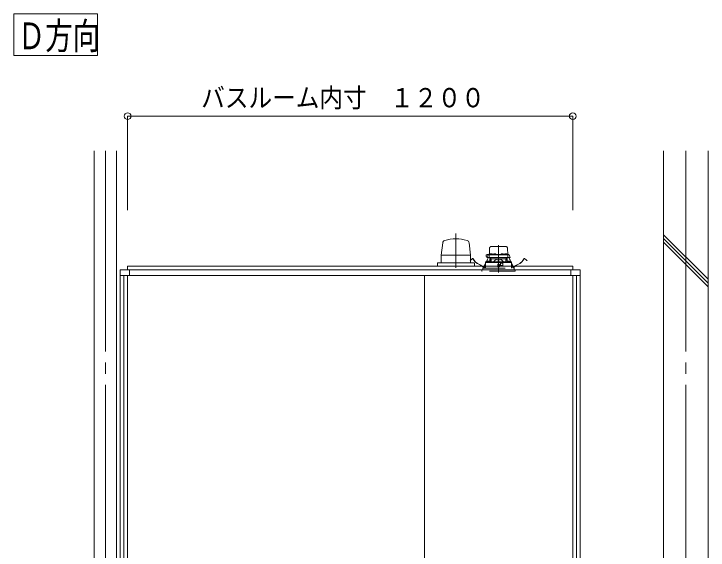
# Model space of a CAD drawing. Units: millimetres on the paper. Extents: x -305 to 305, y -152 to 152.
# Drawn here: x -139.7 to -77.3, y -49.9 to -1.7 of the extents above; entities that cross this region are included whole.
import ezdxf
from ezdxf.enums import TextEntityAlignment as Align

# ---------------------------------------------------------------- set-up
doc = ezdxf.new("R2010")
doc.units = ezdxf.units.MM
doc.linetypes.add('DASHED2', pattern=[3, 2, -1])
doc.linetypes.add('LONG_CHAIN', pattern=[21, 18, -1, 1, -1])
doc.layers.add('0-0_0', color=7, linetype='Continuous', lineweight=9)
doc.layers.add('0-1_VIEW0001', color=7, linetype='Continuous', lineweight=9)
doc.styles.add('ＭＳ ゴシック', font='')
doc.styles.get('ＭＳ ゴシック').set_extended_font_data('MS Gothic')

# ---------------------------------------------------------------- blocks, each defined once
blk = doc.blocks.new('_ORIGIN')
at = {"layer": '0-0_0'}
blk.add_line((0, 0), (-1, 0), dxfattribs=at)
blk.add_circle((0, 0), 0.5, dxfattribs=at)

msp = doc.modelspace()

# ---------------------------------------------------------------- linework, layer by layer
at = {"layer": '0-0_0'}
for p, q in [((-129.518, -19.347), (-129.518, -10.887)), ((-90.118, -10.887), (-128.918, -10.887)), ((-89.518, -19.347), (-89.518, -10.887))]:
    msp.add_line(p, q, dxfattribs=at)
at = {"layer": '0-1_VIEW0001'}
for p, q in [((-139.743, -5.461), (-139.743, -1.711)), ((-139.743, -1.711), (-132.243, -1.711)), ((-132.243, -5.461), (-132.243, -1.711)), ((-139.743, -5.461), (-132.243, -5.461)), ((-132.518, -14.02), (-132.518, -97.42)), ((-130.518, -14.02), (-130.518, -97.42)), ((-81.35, -14.02), (-81.35, -97.42)), ((-77.35, -14.02), (-77.35, -102.42)), ((-77.352, -25.545), (-81.352, -21.545)), ((-101.206, -22.272), (-101.343, -23.387)), ((-98.83, -22.272), (-98.693, -23.387)), ((-77.352, -25.878), (-81.352, -21.878)), ((-77.352, -26.211), (-81.352, -22.211)), ((-98.693, -23.387), (-101.343, -23.387)), ((-101.343, -23.387), (-101.343, -24.054)), ((-98.693, -23.387), (-98.693, -24.054)), ((-101.685, -24.054), (-101.685, -24.354)), ((-98.351, -24.054), (-101.685, -24.054)), ((-98.351, -24.054), (-98.351, -24.354)), ((-88.851, -24.687), (-130.185, -24.687)), ((-130.185, -24.687), (-130.185, -25.187)), ((-130.185, -89.887), (-130.185, -24.687)), ((-130.185, -24.687), (-129.518, -24.687)), ((-89.518, -24.354), (-129.518, -24.354)), ((-129.518, -24.354), (-129.518, -24.687)), ((-129.351, -24.687), (-129.351, -25.187)), ((-89.685, -24.687), (-89.685, -25.187)), ((-89.518, -24.354), (-89.518, -24.687)), ((-89.518, -24.687), (-88.851, -24.687)), ((-88.851, -24.687), (-88.851, -25.187)), ((-88.851, -89.887), (-88.851, -24.687)), ((-88.851, -25.187), (-130.185, -25.187)), ((-129.851, -91.22), (-129.851, -25.187)), ((-129.518, -91.22), (-129.518, -25.187)), ((-102.851, -76.82), (-102.851, -25.187)), ((-89.518, -77.82), (-89.518, -25.187)), ((-89.185, -91.22), (-89.185, -25.187))]:
    msp.add_line(p, q, dxfattribs=at)
at = {"layer": '0-1_VIEW0001', "linetype": 'LONG_CHAIN'}
for p, q in [((-131.518, -14.02), (-131.518, -102.42)), ((-79.351, -14.02), (-79.351, -102.42)), ((-100.018, -21.44), (-100.018, -24.512)), ((-96.185, -22.475), (-96.185, -24.936))]:
    msp.add_line(p, q, dxfattribs=at)
at = {"layer": '0-1_VIEW0001', "linetype": 'DASHED2'}
for p, q in [((-97.007, -23.307), (-96.998, -22.764)), ((-96.831, -22.6), (-95.538, -22.6)), ((-95.372, -22.764), (-95.362, -23.307)), ((-98.663, -23.783), (-98.528, -23.68)), ((-98.521, -23.689), (-98.656, -23.792)), ((-98.305, -23.943), (-98.498, -23.692)), ((-98.488, -23.685), (-98.295, -23.936)), ((-97.295, -23.97), (-97.159, -23.682)), ((-97.149, -23.687), (-97.282, -23.97)), ((-97.194, -23.59), (-97.212, -23.59)), ((-97.117, -23.33), (-97.206, -23.33)), ((-97.009, -23.59), (-97.194, -23.59)), ((-97.149, -23.687), (-97.159, -23.682)), ((-97.12, -23.626), (-97.149, -23.687)), ((-97.131, -23.359), (-97.119, -23.333)), ((-97.116, -23.59), (-97.131, -23.621)), ((-97.103, -23.59), (-97.12, -23.626)), ((-97.119, -23.333), (-97.115, -23.326)), ((-97.101, -23.34), (-96.99, -23.34)), ((-97.085, -23.307), (-96.823, -23.307)), ((-97.024, -23.373), (-97.027, -23.574)), ((-96.888, -23.574), (-97.027, -23.574)), ((-97.024, -23.307), (-97.023, -23.277)), ((-96.878, -23.59), (-97.009, -23.59)), ((-97.007, -23.26), (-97.006, -23.26)), ((-96.99, -23.34), (-96.868, -23.34)), ((-96.968, -23.944), (-96.968, -23.59)), ((-96.951, -23.59), (-96.951, -23.727)), ((-96.941, -23.279), (-96.943, -23.307)), ((-96.865, -23.663), (-96.938, -23.59)), ((-96.903, -23.246), (-96.905, -23.246)), ((-95.481, -23.574), (-96.888, -23.574)), ((-95.491, -23.59), (-96.878, -23.59)), ((-96.868, -23.34), (-95.501, -23.34)), ((-96.835, -23.966), (-96.835, -23.694)), ((-96.824, -23.312), (-96.826, -23.34)), ((-96.798, -23.246), (-96.799, -23.246)), ((-96.787, -23.28), (-96.788, -23.28)), ((-96.681, -23.28), (-96.683, -23.28)), ((-96.646, -23.307), (-96.621, -23.307)), ((-96.643, -23.34), (-96.645, -23.312)), ((-96.62, -23.29), (-96.621, -23.34)), ((-96.587, -23.257), (-96.449, -23.257)), ((-96.415, -23.34), (-96.416, -23.29)), ((-96.415, -23.307), (-95.954, -23.307)), ((-96.21, -23.694), (-96.21, -23.96)), ((-96.16, -23.694), (-96.16, -23.96)), ((-95.954, -23.29), (-95.955, -23.34)), ((-95.92, -23.257), (-95.782, -23.257)), ((-95.748, -23.34), (-95.749, -23.29)), ((-95.749, -23.307), (-95.723, -23.307)), ((-95.724, -23.312), (-95.726, -23.34)), ((-95.687, -23.28), (-95.688, -23.28)), ((-95.581, -23.28), (-95.583, -23.28)), ((-95.57, -23.246), (-95.571, -23.246)), ((-95.546, -23.307), (-95.284, -23.307)), ((-95.543, -23.34), (-95.545, -23.312)), ((-95.535, -23.966), (-95.535, -23.694)), ((-95.431, -23.59), (-95.504, -23.663)), ((-95.501, -23.34), (-95.379, -23.34)), ((-95.361, -23.59), (-95.491, -23.59)), ((-95.342, -23.574), (-95.481, -23.574)), ((-95.465, -23.246), (-95.466, -23.246)), ((-95.426, -23.307), (-95.429, -23.279)), ((-95.418, -23.727), (-95.418, -23.59)), ((-95.401, -23.59), (-95.401, -23.944)), ((-95.379, -23.34), (-95.269, -23.34)), ((-95.363, -23.26), (-95.363, -23.26)), ((-95.175, -23.59), (-95.361, -23.59)), ((-95.346, -23.277), (-95.346, -23.307)), ((-95.346, -23.373), (-95.342, -23.574)), ((-95.342, -23.574), (-95.175, -23.574)), ((-95.249, -23.626), (-95.266, -23.59)), ((-95.254, -23.326), (-95.251, -23.333)), ((-95.239, -23.621), (-95.253, -23.59)), ((-95.251, -23.333), (-95.239, -23.359)), ((-95.239, -23.359), (-95.139, -23.574)), ((-95.239, -23.621), (-95.21, -23.682)), ((-95.21, -23.682), (-95.221, -23.687)), ((-95.088, -23.97), (-95.221, -23.687)), ((-95.21, -23.682), (-95.075, -23.97)), ((-95.139, -23.574), (-95.175, -23.574)), ((-95.157, -23.59), (-95.175, -23.59)), ((-94.074, -23.936), (-93.881, -23.685)), ((-93.872, -23.692), (-94.065, -23.943)), ((-93.714, -23.792), (-93.849, -23.689)), ((-93.841, -23.68), (-93.707, -23.783)), ((-98.742, -23.844), (-98.663, -23.783)), ((-98.735, -23.853), (-98.742, -23.844)), ((-98.656, -23.792), (-98.735, -23.853)), ((-97.797, -24.286), (-98.09, -24.127)), ((-98.084, -24.117), (-97.791, -24.276)), ((-97.382, -24.156), (-97.357, -24.103)), ((-97.357, -24.13), (-97.372, -24.161)), ((-97.357, -24.027), (-97.358, -24.554)), ((-97.334, -23.97), (-97.35, -23.987)), ((-97.35, -23.987), (-97.35, -24.027)), ((-97.334, -23.97), (-96.185, -23.96)), ((-97.175, -23.94), (-97.177, -23.969)), ((-97.177, -23.969), (-96.994, -23.969)), ((-97.138, -23.908), (-97.139, -23.908)), ((-97.032, -23.908), (-97.034, -23.908)), ((-96.994, -23.969), (-96.997, -23.94)), ((-96.863, -23.727), (-96.979, -23.967)), ((-96.856, -23.727), (-96.951, -23.727)), ((-96.26, -24.2), (-96.258, -24.42)), ((-96.252, -24.29), (-96.259, -24.29)), ((-96.115, -24.194), (-96.253, -24.194)), ((-96.252, -24.345), (-96.253, -24.194)), ((-96.185, -23.96), (-95.035, -23.97)), ((-96.185, -24.194), (-96.185, -24.344)), ((-96.117, -24.345), (-96.116, -24.194)), ((-95.813, -24.29), (-96.117, -24.29)), ((-96.108, -24.239), (-96.108, -24.2)), ((-96.078, -24.274), (-96.105, -24.246)), ((-96.018, -24.277), (-96.071, -24.277)), ((-96.041, -24.027), (-95.775, -24.027)), ((-95.809, -24.094), (-96.008, -24.094)), ((-95.814, -24.377), (-95.809, -24.061)), ((-95.808, -24.06), (-95.795, -24.047)), ((-95.808, -24.37), (-95.808, -24.06)), ((-95.418, -23.727), (-95.513, -23.727)), ((-95.39, -23.967), (-95.506, -23.727)), ((-95.373, -23.94), (-95.375, -23.969)), ((-95.375, -23.969), (-95.192, -23.969)), ((-95.336, -23.908), (-95.337, -23.908)), ((-95.23, -23.908), (-95.232, -23.908)), ((-95.192, -23.969), (-95.194, -23.94)), ((-95.019, -23.987), (-95.035, -23.97)), ((-95.019, -24.027), (-95.019, -23.987)), ((-95.011, -24.554), (-95.012, -24.027)), ((-95.012, -24.103), (-94.987, -24.156)), ((-94.998, -24.161), (-95.012, -24.13)), ((-94.578, -24.276), (-94.285, -24.117)), ((-94.28, -24.127), (-94.573, -24.286)), ((-93.634, -23.853), (-93.714, -23.792)), ((-93.707, -23.783), (-93.627, -23.844)), ((-93.627, -23.844), (-93.634, -23.853)), ((-94.685, -24.687), (-97.685, -24.687)), ((-97.685, -24.687), (-97.676, -24.79)), ((-97.595, -24.554), (-94.775, -24.554)), ((-97.595, -24.554), (-97.595, -24.687)), ((-97.465, -24.461), (-97.451, -24.375)), ((-97.439, -24.377), (-97.454, -24.463)), ((-96.185, -24.344), (-96.252, -24.345)), ((-96.251, -24.41), (-96.252, -24.345)), ((-96.185, -24.41), (-96.251, -24.41)), ((-96.251, -24.427), (-96.115, -24.427)), ((-96.117, -24.345), (-96.185, -24.344)), ((-96.118, -24.41), (-96.185, -24.41)), ((-96.118, -24.41), (-96.117, -24.345)), ((-96.108, -24.42), (-96.108, -24.387)), ((-96.098, -24.377), (-95.815, -24.377)), ((-94.916, -24.463), (-94.93, -24.377)), ((-94.918, -24.375), (-94.904, -24.461)), ((-94.775, -24.687), (-94.775, -24.554)), ((-94.694, -24.79), (-94.685, -24.687))]:
    msp.add_line(p, q, dxfattribs=at)
for points in [[(-97.027, -23.574), (-97.194, -23.574), (-97.231, -23.574), (-97.131, -23.359)], [(-97.159, -23.682), (-97.131, -23.621), (-97.12, -23.626)], [(-96.865, -23.663), (-96.835, -23.694), (-96.21, -23.694)], [(-96.84, -23.242), (-96.84, -23.246), (-96.863, -23.246), (-96.863, -23.242)], [(-96.856, -23.727), (-96.854, -23.723), (-96.852, -23.719), (-96.85, -23.715), (-96.848, -23.711), (-96.846, -23.706), (-96.844, -23.702), (-96.842, -23.698), (-96.84, -23.694), (-96.838, -23.69)], [(-96.723, -23.275), (-96.723, -23.28), (-96.746, -23.28), (-96.746, -23.275)], [(-96.21, -23.704), (-96.236, -23.707), (-96.261, -23.711), (-96.287, -23.718), (-96.312, -23.726), (-96.336, -23.736), (-96.36, -23.747), (-96.383, -23.76), (-96.405, -23.773), (-96.427, -23.788), (-96.448, -23.803), (-96.469, -23.819), (-96.489, -23.835), (-96.509, -23.853), (-96.528, -23.87), (-96.547, -23.888), (-96.565, -23.907), (-96.584, -23.926), (-96.601, -23.945), (-96.619, -23.964)], [(-96.16, -23.694), (-96.185, -23.694), (-96.21, -23.694)], [(-96.16, -23.694), (-95.535, -23.694), (-95.504, -23.663)], [(-95.75, -23.964), (-95.77, -23.943), (-95.79, -23.921), (-95.811, -23.9), (-95.831, -23.88), (-95.853, -23.86), (-95.875, -23.84), (-95.897, -23.822), (-95.92, -23.804), (-95.944, -23.787), (-95.968, -23.771), (-95.994, -23.756), (-96.02, -23.743), (-96.046, -23.731), (-96.074, -23.721), (-96.102, -23.713), (-96.131, -23.708), (-96.16, -23.704)], [(-95.623, -23.275), (-95.623, -23.28), (-95.646, -23.28), (-95.646, -23.275)], [(-95.531, -23.69), (-95.529, -23.694), (-95.527, -23.698), (-95.525, -23.702), (-95.523, -23.706), (-95.521, -23.711), (-95.519, -23.715), (-95.517, -23.719), (-95.515, -23.723), (-95.513, -23.727)], [(-95.506, -23.242), (-95.506, -23.246), (-95.53, -23.246), (-95.53, -23.242)], [(-95.221, -23.687), (-95.249, -23.626), (-95.239, -23.621)], [(-96.017, -24.052), (-96.041, -24.027), (-97.357, -24.027)], [(-97.35, -23.987), (-97.339, -23.987), (-97.328, -23.986), (-97.316, -23.986), (-97.303, -23.986), (-97.288, -23.986), (-97.272, -23.986), (-97.255, -23.986), (-97.237, -23.986), (-97.218, -23.986), (-97.198, -23.985), (-97.176, -23.985), (-97.154, -23.985), (-97.13, -23.985), (-97.106, -23.985), (-97.081, -23.984), (-97.054, -23.984), (-97.027, -23.984), (-96.999, -23.984), (-96.97, -23.983), (-96.94, -23.983), (-96.909, -23.983), (-96.878, -23.983), (-96.846, -23.982), (-96.813, -23.982), (-96.78, -23.982), (-96.745, -23.981), (-96.711, -23.981), (-96.676, -23.981), (-96.64, -23.981), (-96.604, -23.98), (-96.567, -23.98), (-96.53, -23.98), (-96.492, -23.979), (-96.455, -23.979), (-96.417, -23.979), (-96.378, -23.978), (-96.34, -23.978), (-96.301, -23.978), (-96.262, -23.977)], [(-97.074, -23.904), (-97.074, -23.908), (-97.097, -23.908), (-97.097, -23.904)], [(-96.262, -23.977), (-96.224, -23.977), (-96.185, -23.977), (-96.148, -23.977), (-96.111, -23.977), (-96.074, -23.978), (-96.037, -23.978), (-96, -23.978), (-95.963, -23.979), (-95.927, -23.979), (-95.891, -23.979), (-95.855, -23.979), (-95.82, -23.98), (-95.784, -23.98), (-95.75, -23.98), (-95.715, -23.981), (-95.681, -23.981), (-95.648, -23.981), (-95.615, -23.982), (-95.583, -23.982), (-95.551, -23.982), (-95.52, -23.982), (-95.489, -23.983), (-95.459, -23.983), (-95.43, -23.983), (-95.402, -23.983), (-95.374, -23.984), (-95.347, -23.984), (-95.321, -23.984), (-95.295, -23.984), (-95.271, -23.985), (-95.247, -23.985), (-95.225, -23.985), (-95.203, -23.985), (-95.182, -23.985), (-95.162, -23.985), (-95.143, -23.986), (-95.125, -23.986), (-95.108, -23.986), (-95.092, -23.986)], [(-96.017, -24.052), (-96.008, -24.06), (-96.008, -24.267)], [(-95.013, -24.027), (-95.775, -24.027), (-95.795, -24.047)], [(-95.272, -23.904), (-95.272, -23.908), (-95.295, -23.908), (-95.295, -23.904)], [(-95.092, -23.986), (-95.078, -23.986), (-95.064, -23.986), (-95.051, -23.986), (-95.04, -23.987), (-95.029, -23.987), (-95.02, -23.987)], [(-94.727, -24.82), (-94.991, -24.82), (-97.642, -24.82)]]:
    msp.add_lwpolyline(points, dxfattribs=at)
at = {"layer": '0-1_VIEW0001'}
for centre, radius, start, end in [((-100.941, -22.305), 0.267, 106.53198, 172.96659), ((-100.018, -25.406), 3.503, 73.43213, 106.56787), ((-99.095, -22.305), 0.267, 7.03341, 73.46802)]:
    msp.add_arc(centre, radius, start, end, dxfattribs=at)
at = {"layer": '0-1_VIEW0001', "linetype": 'DASHED2'}
for centre, radius, start, end in [((-96.831, -22.767), 0.167, 90, 179), ((-95.538, -22.767), 0.167, 1, 90), ((-98.511, -23.702), 0.0283, 37.5, 127.5), ((-98.511, -23.702), 0.0167, 37.5, 127.5), ((-97.206, -23.434), 0.103, 90, 266.04026), ((-97.212, -23.574), 0.0167, 180, 270), ((-97.101, -23.374), 0.0333, 90, 155), ((-97.085, -23.34), 0.0333, 90, 155), ((-97.009, -23.574), 0.0167, 180, 270), ((-97.007, -23.277), 0.0167, 90, 179), ((-96.99, -23.374), 0.0333, 90, 179), ((-96.907, -23.282), 0.0333, 106.25703, 175), ((-96.851, -23.474), 0.233, 103.21298, 106.25703), ((-96.851, -23.474), 0.233, 96.61914, 102.90381), ((-96.861, -23.432), 0.191, 92.17251, 95.2877), ((-96.871, -23.284), 0.0425, 78.75189, 85.33016), ((-96.831, -23.284), 0.0425, 94.66984, 101.24811), ((-96.842, -23.432), 0.191, 84.7123, 87.82749), ((-96.851, -23.474), 0.233, 77.09619, 83.38086), ((-96.791, -23.315), 0.0333, 106.25703, 175), ((-96.735, -23.507), 0.233, 103.21298, 106.25703), ((-96.851, -23.474), 0.233, 73.74297, 76.78702), ((-96.735, -23.507), 0.233, 96.61914, 102.90381), ((-96.795, -23.282), 0.0333, 10.42157, 73.74297), ((-96.744, -23.466), 0.191, 92.17251, 95.2877), ((-96.755, -23.317), 0.0425, 78.75189, 85.33016), ((-96.715, -23.317), 0.0425, 94.66984, 101.24811), ((-96.725, -23.466), 0.191, 84.7123, 87.82749), ((-96.735, -23.507), 0.233, 77.09619, 83.38086), ((-96.735, -23.507), 0.233, 73.74297, 76.78702), ((-96.679, -23.315), 0.0333, 5, 73.74297), ((-96.587, -23.29), 0.0333, 90, 179), ((-96.449, -23.29), 0.0333, 1, 90), ((-95.92, -23.29), 0.0333, 90, 179), ((-95.782, -23.29), 0.0333, 1, 90), ((-95.691, -23.315), 0.0333, 106.25703, 175), ((-95.635, -23.507), 0.233, 103.21298, 106.25703), ((-95.635, -23.507), 0.233, 96.61914, 102.90381), ((-95.644, -23.466), 0.191, 92.17251, 95.2877), ((-95.655, -23.317), 0.0425, 78.75189, 85.33016), ((-95.615, -23.317), 0.0425, 94.66984, 101.24811), ((-95.625, -23.466), 0.191, 84.7123, 87.82749), ((-95.635, -23.507), 0.233, 77.09619, 83.38086), ((-95.574, -23.282), 0.0333, 106.25703, 169.57843), ((-95.518, -23.474), 0.233, 103.21298, 106.25703), ((-95.635, -23.507), 0.233, 73.74297, 76.78702), ((-95.518, -23.474), 0.233, 96.61914, 102.90381), ((-95.579, -23.315), 0.0333, 5, 73.74297), ((-95.527, -23.432), 0.191, 92.17251, 95.2877), ((-95.538, -23.284), 0.0425, 78.75189, 85.33016), ((-95.498, -23.284), 0.0425, 94.66984, 101.24811), ((-95.509, -23.432), 0.191, 84.7123, 87.82749), ((-95.518, -23.474), 0.233, 77.09619, 83.38086), ((-95.518, -23.474), 0.233, 73.74297, 76.78702), ((-95.462, -23.282), 0.0333, 5, 73.74297), ((-95.379, -23.374), 0.0333, 1, 90), ((-95.363, -23.277), 0.0167, 1, 90), ((-95.361, -23.574), 0.0167, 270, 0), ((-95.284, -23.34), 0.0333, 25, 90), ((-95.269, -23.374), 0.0333, 25, 90), ((-95.157, -23.574), 0.0167, 270, 0), ((-93.859, -23.702), 0.0283, 52.5, 142.5), ((-93.859, -23.702), 0.0167, 52.5, 142.5), ((-97.765, -23.529), 0.68, 217.5, 241.50714), ((-97.765, -23.529), 0.668, 217.5, 241.50714), ((-98.178, -24.989), 0.8, 38.69274, 61.50714), ((-98.178, -24.989), 0.812, 38.69274, 61.50714), ((-96.618, -24.516), 0.845, 154.81694, 170.44527), ((-96.618, -24.516), 0.833, 154.81694, 170.44527), ((-97.142, -23.943), 0.0333, 106.25703, 175), ((-97.086, -24.135), 0.233, 103.21298, 106.25703), ((-97.086, -24.135), 0.233, 96.61914, 102.90381), ((-97.095, -24.094), 0.191, 92.17251, 95.2877), ((-97.106, -23.945), 0.0425, 78.75189, 85.33016), ((-97.066, -23.945), 0.0425, 94.66984, 101.24811), ((-97.077, -24.094), 0.191, 84.7123, 87.82749), ((-97.086, -24.135), 0.233, 77.09619, 83.38086), ((-97.086, -24.135), 0.233, 73.74297, 76.78702), ((-97.03, -23.943), 0.0333, 5, 73.74297), ((-96.098, -24.239), 0.01, 180, 225), ((-96.071, -24.267), 0.01, 225, 270), ((-96.018, -24.267), 0.01, 270, 0), ((-95.34, -23.943), 0.0333, 106.25703, 175), ((-95.284, -24.135), 0.233, 103.21298, 106.25703), ((-95.284, -24.135), 0.233, 96.61914, 102.90381), ((-95.293, -24.094), 0.191, 92.17251, 95.2877), ((-95.304, -23.945), 0.0425, 78.75189, 85.33016), ((-95.264, -23.945), 0.0425, 94.66984, 101.24811), ((-95.274, -24.094), 0.191, 84.7123, 87.82749), ((-95.284, -24.135), 0.233, 77.09619, 83.38086), ((-95.284, -24.135), 0.233, 73.74297, 76.78702), ((-95.228, -23.943), 0.0333, 5, 73.74297), ((-95.752, -24.516), 0.833, 9.55473, 25.18306), ((-95.752, -24.516), 0.845, 9.55473, 25.18306), ((-94.191, -24.989), 0.812, 118.49286, 141.30726), ((-94.191, -24.989), 0.8, 118.49286, 141.30726), ((-94.604, -23.529), 0.668, 298.49286, 322.5), ((-94.604, -23.529), 0.68, 298.49286, 322.5), ((-97.642, -24.787), 0.0333, 185, 270), ((-97.51, -24.454), 0.0567, 218.69274, 350.44527), ((-97.51, -24.454), 0.045, 218.69274, 350.44527), ((-96.098, -24.387), 0.01, 90, 180), ((-94.86, -24.454), 0.0567, 189.55473, 321.30726), ((-94.86, -24.454), 0.045, 189.55473, 321.30726), ((-94.727, -24.787), 0.0333, 270, 355)]:
    msp.add_arc(centre, radius, start, end, dxfattribs=at)

# ---------------------------------------------------------------- block references
at = {"layer": '0-0_0', "xscale": 0.6, "yscale": 0.6, "rotation": 180}
msp.add_blockref('_ORIGIN', (-129.518, -10.887), dxfattribs=at)
at = {"layer": '0-0_0', "xscale": 0.6, "yscale": 0.6}
msp.add_blockref('_ORIGIN', (-89.518, -10.887), dxfattribs=at)

# ---------------------------------------------------------------- texts
at = {"layer": '0-0_0', "style": 'ＭＳ ゴシック', "width": 0.9}
msp.add_text('バスルーム内寸\u3000１２００', height=1.73, dxfattribs=at).set_placement((-122.904, -10.617), align=Align.BOTTOM_LEFT)
at = {"layer": '0-1_VIEW0001', "style": 'ＭＳ ゴシック', "width": 0.75}
msp.add_text('Ｄ方向', height=2.405, dxfattribs=at).set_placement((-139.387, -5.61), align=Align.BOTTOM_LEFT)

doc.saveas('drawing.dxf')
